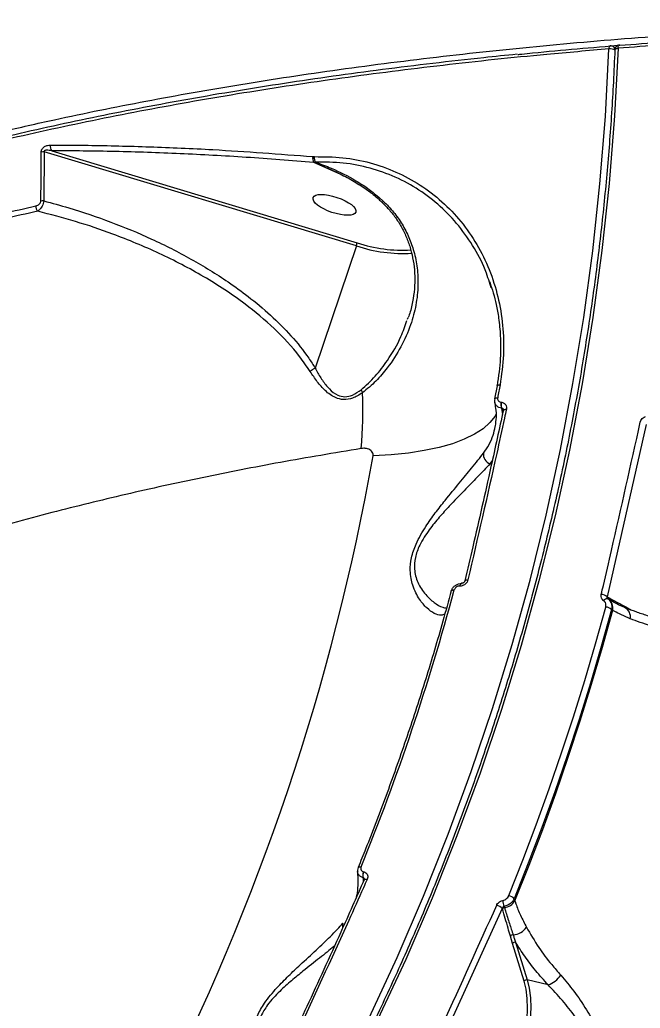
# Model space of a CAD drawing. Header units: millimetres. Extents: x -7151 to 6134, y -5040 to 5562.
# Drawn here: x -1676.3 to -1547.9, y -500.6 to -296.2 of the extents above; entities that cross this region are included whole.
import ezdxf

# ---------------------------------------------------------------- set-up
doc = ezdxf.new("R2010")
doc.units = ezdxf.units.MM
for name, color, linetype in [('DIKOM_ОБЪЕКТ', 7, 'Continuous'), ('DIKOM_РАЗМЕР_ЗОНА', 7, 'Continuous'), ('DIKOM_РАЗМЕР_ОБЪЕКТА', 7, 'Continuous')]:
    doc.layers.add(name, color=color, linetype=linetype)
doc.styles.add('style1', font='arial.ttf', dxfattribs={"width": 0.8})
doc.dimstyles.new('1-50', dxfattribs={"dimtxt": 300, "dimasz": 200, "dimexe": 100, "dimexo": 0, "dimgap": 100, "dimtad": 1, "dimtxsty": 'style1', "dimcen": 200, "dimclrd": 7, "dimclre": 7, "dimclrt": 7, "dimadec": 1, "dimazin": 2, "dimtfac": 1, "dimtmove": 0, "dimatfit": 2, "dimfxl": 0, "dimlwd": 25, "dimlwe": 18, "dimarcsym": 0})

# ---------------------------------------------------------------- blocks, each defined once
blk = doc.blocks.new('*D0')
at = {"layer": 'Defpoints', "color": 0, "transparency": 16777216}
for p in [(4133.55, 168.74), (-4567.47, -1241.13), (4133.55, -4153.12)]:
    blk.add_point(p, dxfattribs=at)
at = {"layer": 'DIKOM_РАЗМЕР_ОБЪЕКТА', "color": 7, "lineweight": 18, "transparency": 16777216}
for p, q in [((4133.55, 168.74), (4133.55, -4253.12)), ((-4567.47, -1241.13), (-4567.47, -4253.12))]:
    blk.add_line(p, q, dxfattribs=at)
at = {"layer": 'DIKOM_РАЗМЕР_ОБЪЕКТА', "color": 7, "lineweight": 25, "transparency": 16777216}
blk.add_line((-4367.47, -4153.12), (3933.55, -4153.12), dxfattribs=at)
at = {"layer": 'DIKOM_РАЗМЕР_ОБЪЕКТА', "color": 7, "transparency": 16777216}
for points in [[(-4367.47, -4119.79), (-4367.47, -4186.45), (-4567.47, -4153.12)], [(3933.55, -4119.79), (3933.55, -4186.45), (4133.55, -4153.12)]]:
    blk.add_solid(points, dxfattribs=at)
at = {"layer": 'DIKOM_РАЗМЕР_ОБЪЕКТА', "color": 7, "transparency": 16777216, "insert": (150.61, -3899.95), "char_height": 300, "attachment_point": 5, "style": 'style1'}
blk.add_mtext('8700', dxfattribs=at)
blk = doc.blocks.new('*D3')
at = {"layer": 'Defpoints', "color": 0, "transparency": 16777216}
for p in [(6133.55, 253.24), (-5802.46, -2467.19), (6133.55, -4939.78)]:
    blk.add_point(p, dxfattribs=at)
at = {"layer": 'DIKOM_РАЗМЕР_ЗОНА', "color": 7, "lineweight": 18, "transparency": 16777216}
for p, q in [((6133.55, 253.24), (6133.55, -5039.78)), ((-5802.46, -2467.19), (-5802.46, -5039.78))]:
    blk.add_line(p, q, dxfattribs=at)
at = {"layer": 'DIKOM_РАЗМЕР_ЗОНА', "color": 7, "lineweight": 25, "transparency": 16777216}
blk.add_line((-5602.46, -4939.78), (5933.55, -4939.78), dxfattribs=at)
at = {"layer": 'DIKOM_РАЗМЕР_ЗОНА', "color": 7, "transparency": 16777216}
for points in [[(-5602.46, -4906.44), (-5602.46, -4973.11), (-5802.46, -4939.78)], [(5933.55, -4906.44), (5933.55, -4973.11), (6133.55, -4939.78)]]:
    blk.add_solid(points, dxfattribs=at)
at = {"layer": 'DIKOM_РАЗМЕР_ЗОНА', "color": 7, "transparency": 16777216, "insert": (186.61, -4686.61), "char_height": 300, "attachment_point": 5, "style": 'style1'}
blk.add_mtext('11950', dxfattribs=at)

msp = doc.modelspace()

# ---------------------------------------------------------------- linework, layer by layer
at = {"layer": 'DIKOM_ОБЪЕКТ', "color": 7, "linetype": 'Continuous', "lineweight": 15}
for p, q in [((-1552.669, -301.505), (-1553.926, -301.607)), ((-1553.13, -302.047), (-1553.369, -301.81)), ((-1671.248, -323.455), (-1671.342, -333.605)), ((-1606.676, -342.918), (-1671.248, -323.455)), ((-1669.698, -323.245), (-1606.514, -342.29)), ((-1615.661, -324.45), (-1615.62, -324.454)), ((-1615.62, -324.454), (-1615.311, -324.464)), ((-1615.453, -325.671), (-1615.486, -325.661)), ((-1610.015, -328.065), (-1615.486, -325.661)), ((-1615.111, -325.593), (-1615.453, -325.671)), ((-1614.495, -326.08), (-1615.453, -325.671)), ((-1602.059, -332.815), (-1601.067, -333.711)), ((-1606.676, -342.918), (-1615.188, -368.203)), ((-1578.784, -351.606), (-1579.151, -350.453)), ((-1596.104, -358.05), (-1595.986, -357.731)), ((-1577.573, -371.866), (-1578.057, -374.546)), ((-1576.715, -375.253), (-1576.69, -375.254)), ((-1576.589, -376.477), (-1576.614, -376.476)), ((-1576.614, -376.476), (-1576.456, -377.801)), ((-1576.294, -377.059), (-1576.589, -376.477)), ((-1577.933, -380.305), (-1577.907, -380.198)), ((-1546.723, -379.864), (-1554.785, -415.474)), ((-1578.524, -387.228), (-1579.026, -387.998)), ((-1579.026, -387.998), (-1578.697, -388.021)), ((-1584.218, -412.18), (-1584.214, -412.165)), ((-1585.284, -413.277), (-1585.309, -413.275)), ((-1554.785, -415.474), (-1554.74, -415.5)), ((-1554.551, -415.95), (-1554.693, -415.867)), ((-1553.303, -416.663), (-1554.551, -415.95)), ((-1552.156, -417.267), (-1553.082, -416.78)), ((-1553.628, -418.276), (-1553.871, -418.133)), ((-1551.737, -417.131), (-1550.924, -417.564)), ((-1550.924, -417.564), (-1549.739, -418.263)), ((-1606.297, -471.479), (-1606.292, -471.464)), ((-1605.273, -473.598), (-1605.296, -473.592)), ((-1605.296, -473.592), (-1605.269, -474.498)), ((-1605.093, -474.104), (-1605.273, -473.598)), ((-1605.198, -472.357), (-1605.175, -472.362)), ((-1605.038, -474.025), (-1605.031, -474.012)), ((-1574.004, -477.939), (-1573.862, -478.382)), ((-1576.493, -479.959), (-1591.547, -513.017)), ((-1576.467, -480.043), (-1576.493, -479.959)), ((-1574.371, -487.213), (-1574.814, -485.684)), ((-1571.971, -494.987), (-1574.371, -487.213)), ((-1573.714, -486.956), (-1571.314, -494.73)), ((-1566.987, -495.77), (-1571.314, -494.73))]:
    msp.add_line(p, q, dxfattribs=at)
at = {"layer": 'DIKOM_ОБЪЕКТ', "color": 7, "linetype": 'Continuous', "lineweight": 15, "flags": 128}
for points in [[(-1645.812, -573.731), (-1638.035, -562.364), (-1630.577, -550.79), (-1623.441, -539.015), (-1616.633, -527.048), (-1610.156, -514.897), (-1604.015, -502.569), (-1598.214, -490.073), (-1592.757, -477.417), (-1587.647, -464.608), (-1582.888, -451.656), (-1578.482, -438.569), (-1574.433, -425.356), (-1570.744, -412.025), (-1567.416, -398.584), (-1564.452, -385.044), (-1561.854, -371.412), (-1559.623, -357.697), (-1557.762, -343.909), (-1556.271, -330.057), (-1555.151, -316.149), (-1554.402, -302.195)], [(-1552.51, -302.042), (-1553.26, -316.038), (-1554.383, -329.988), (-1555.879, -343.882), (-1557.746, -357.711), (-1559.983, -371.467), (-1562.589, -385.14), (-1565.562, -398.722), (-1568.9, -412.203), (-1572.6, -425.574), (-1576.662, -438.828), (-1581.08, -451.954), (-1585.854, -464.945), (-1590.98, -477.792), (-1596.453, -490.487), (-1602.272, -503.021), (-1608.431, -515.386), (-1614.928, -527.574), (-1621.757, -539.577), (-1628.914, -551.387), (-1636.395, -562.996), (-1644.194, -574.397)], [(-1554.402, -302.195), (-1554.389, -302.018), (-1554.363, -301.859), (-1554.327, -301.726), (-1554.28, -301.624), (-1554.226, -301.556), (-1554.165, -301.525), (-1554.154, -301.524)], [(-1553.184, -302.327), (-1553.182, -302.312), (-1553.151, -302.249), (-1553.083, -302.19), (-1552.98, -302.138), (-1552.847, -302.095), (-1552.688, -302.063), (-1552.51, -302.042)], [(-1552.51, -302.042), (-1552.496, -301.864), (-1552.471, -301.706), (-1552.435, -301.573), (-1552.389, -301.471), (-1552.335, -301.403), (-1552.275, -301.372), (-1552.264, -301.371)], [(-1552.264, -301.371), (-1552.212, -301.379), (-1552.148, -301.425)], [(-1576.947, -371.654), (-1577.007, -371.99), (-1577.067, -372.325), (-1577.127, -372.661), (-1577.188, -372.996), (-1577.248, -373.332), (-1577.309, -373.667), (-1577.37, -374.002), (-1577.432, -374.338)], [(-1578.057, -374.546), (-1578.042, -374.506), (-1577.998, -374.455), (-1577.927, -374.412), (-1577.832, -374.378), (-1577.716, -374.354), (-1577.581, -374.34), (-1577.432, -374.338)], [(-1577.806, -377.812), (-1577.983, -378.115), (-1579.038, -379.471), (-1580.462, -380.731), (-1582.242, -381.885), (-1584.365, -382.923), (-1586.814, -383.838), (-1589.571, -384.622), (-1592.615, -385.27), (-1595.92, -385.776), (-1599.462, -386.136), (-1603.213, -386.348)], [(-1576.24, -376.888), (-1576.217, -376.846), (-1576.154, -376.795), (-1576.059, -376.756), (-1575.935, -376.73), (-1575.786, -376.718), (-1575.619, -376.721)], [(-1584.902, -412.703), (-1584.948, -412.707), (-1585.02, -412.737), (-1585.089, -412.796), (-1585.154, -412.883), (-1585.214, -412.994), (-1585.266, -413.126), (-1585.309, -413.275)], [(-1584.877, -412.704), (-1584.924, -412.708), (-1584.995, -412.738), (-1585.064, -412.798), (-1585.13, -412.884), (-1585.189, -412.995), (-1585.241, -413.127), (-1585.284, -413.277)], [(-1584.214, -412.165), (-1584.19, -412.122), (-1584.127, -412.066), (-1584.031, -412.023), (-1583.906, -411.994), (-1583.757, -411.98), (-1583.589, -411.981)], [(-1587.031, -414.246), (-1587.018, -414.216), (-1586.974, -414.166), (-1586.904, -414.126), (-1586.81, -414.096), (-1586.695, -414.079), (-1586.562, -414.073), (-1586.415, -414.08)], [(-1555.52, -416.283), (-1555.411, -416.161), (-1555.298, -416.054), (-1555.182, -415.966), (-1555.068, -415.898), (-1554.96, -415.854), (-1554.859, -415.833), (-1554.77, -415.838), (-1554.693, -415.867)], [(-1575.152, -477.291), (-1572.249, -469.982), (-1569.458, -462.627), (-1566.777, -455.228), (-1564.209, -447.786), (-1561.753, -440.303), (-1559.41, -432.779), (-1557.18, -425.218), (-1555.064, -417.619)], [(-1553.871, -418.133), (-1555.992, -425.749), (-1558.226, -433.327), (-1560.575, -440.868), (-1563.036, -448.368), (-1565.61, -455.827), (-1568.297, -463.242), (-1571.095, -470.614), (-1574.004, -477.939)], [(-1573.862, -478.382), (-1570.936, -471.021), (-1568.123, -463.613), (-1565.423, -456.16), (-1562.835, -448.664), (-1560.361, -441.126), (-1558.002, -433.547), (-1555.757, -425.93), (-1553.628, -418.276)], [(-1606.292, -471.464), (-1606.285, -471.449), (-1606.241, -471.4), (-1606.173, -471.364), (-1606.081, -471.342), (-1605.969, -471.334), (-1605.84, -471.34), (-1605.698, -471.36)], [(-1605.031, -474.012), (-1605.019, -473.993), (-1604.958, -473.947), (-1604.867, -473.919), (-1604.749, -473.909), (-1604.608, -473.918), (-1604.448, -473.947)], [(-1571.314, -494.73), (-1570.901, -496.456), (-1570.654, -498.406), (-1570.58, -500.539), (-1570.68, -502.806), (-1570.951, -505.158), (-1571.388, -507.545), (-1571.982, -509.913), (-1572.719, -512.21), (-1573.582, -514.387), (-1574.554, -516.396), (-1575.614, -518.192), (-1576.736, -519.737), (-1577.898, -520.997), (-1579.073, -521.943), (-1580.237, -522.556), (-1580.321, -522.587)], [(-1579.971, -521.666), (-1579.495, -521.376), (-1578.355, -520.458), (-1577.229, -519.237), (-1576.14, -517.739), (-1575.113, -515.997), (-1574.17, -514.049), (-1573.333, -511.938), (-1572.618, -509.71), (-1572.043, -507.414), (-1571.619, -505.1), (-1571.356, -502.819), (-1571.259, -500.62), (-1571.331, -498.553), (-1571.57, -496.661), (-1571.971, -494.987)]]:
    msp.add_lwpolyline(points, dxfattribs=at)
at = {"layer": 'DIKOM_ОБЪЕКТ', "color": 7, "linetype": 'Continuous', "lineweight": 15}
for centre, radius, start, end in [((-1554.119, -304.117), 1.942, 59.3629, 98.39958), ((-1554.073, -302.52), 1, 69.79042, 94.68048), ((-1554.073, -302.52), 1, 45.24089, 69.79042), ((-1553.942, -302.384), 0.811, 16.02729, 45.00795), ((-1552.184, -302.367), 1, 94.57941, 177.69754), ((-1668.763, -322.373), 1.278, 166.31426, 222.9997), ((-1671.289, -325.758), 2.303, 88.9929, 105.1208), ((-1614.298, -324.871), 1.427, 162.84821, 213.62041), ((-1614.3, -324.892), 1.391, 161.62515, 214.01537), ((-1602.424, -332.554), 0.449, 278.63809, 324.49504), ((-1671.447, -334.742), 1.537, 176.32719, 220.73054), ((-1671.44, -335.883), 2.28, 87.53793, 103.72978), ((-1610.045, -341.713), 3.577, 340.32337, 350.72552), ((-1597.032, -313.924), 30.556, 251.6024, 273.40425), ((-1597.228, -314.632), 29.175, 251.44134, 273.6882), ((-1602.29, -371.606), 3.551, 197.42265, 208.51118), ((-1699.773, -377.081), 94.438, 355.29394, 2.29377), ((-1574.829, -375.713), 1.941, 166.2873, 203.14084), ((-1574.804, -375.714), 1.941, 166.28624, 203.14213), ((-2074.375, -302.907), 478.493, 332.83254, 349.95724), ((-1578.278, -386.008), 2.126, 174.51485, 249.38022), ((-2061.352, -286.085), 491.882, 337.87263, 344.91713), ((-1556.046, -416.88), 1.889, 48.10633, 88.29281), ((-1554.287, -415.575), 0.459, 170.61639, 234.82535), ((-1555.88, -417.824), 2.297, 348.65707, 54.65832), ((-1555.199, -419.572), 1.958, 47.30736, 86.06488), ((-1551.258, -417.198), 0.483, 172.06336, 218.99579), ((-1552.078, -419.629), 2.116, 348.37712, 64.30545), ((-1550.439, -417.634), 0.49, 171.7264, 204.31264), ((-1603.6, -473.106), 1.765, 154.90066, 196.00731), ((-1603.579, -473.111), 1.762, 154.86769, 196.04029), ((-1571.906, -477.901), 4.512, 185.17079, 200.95807), ((-1575.508, -479.264), 2.004, 41.37786, 79.77567), ((-1578.077, -481.322), 2.09, 40.69564, 77.67458), ((-1575.961, -480.384), 0.61, 97.27551, 146.05752), ((-1576.435, -476.765), 3.039, 277.5043, 327.85089), ((-1607.829, -483.59), 1.722, 159.43005, 191.59682), ((-1574.503, -481.78), 3.656, 274.28569, 326.03243), ((-1574.298, -486.059), 0.637, 83.83803, 143.96207), ((-1573.852, -487.569), 0.629, 77.29181, 145.529), ((-1571.453, -495.343), 0.629, 77.28843, 145.54653), ((-1568.663, -490.937), 5.115, 289.13524, 326.80824)]:
    msp.add_arc(centre, radius, start, end, dxfattribs=at)
msp.add_ellipse((-1611.21, -334.43), major_axis=(-4.421, 1.5), ratio=0.3508698, dxfattribs=at)
for points, knots in [([(-1607.11, -265.383), (-1601.627, -264.622), (-1590.656, -263.099), (-1573.653, -261.167), (-1556.307, -259.496), (-1538.38, -258.1), (-1519.9, -256.993), (-1500.894, -256.191), (-1481.668, -255.711), (-1461.628, -255.549), (-1440.784, -255.755), (-1419.174, -256.368), (-1397.518, -257.375), (-1375.919, -258.773), (-1354.478, -260.555), (-1333.287, -262.719), (-1312.386, -265.269), (-1291.805, -268.191), (-1271.581, -271.477), (-1251.809, -275.11), (-1232.581, -279.077), (-1213.979, -283.363), (-1196.045, -287.969), (-1178.794, -292.88), (-1162.261, -298.081), (-1146.519, -303.549), (-1131.646, -309.258), (-1117.437, -315.305), (-1103.996, -321.692), (-1091.403, -328.409), (-1079.929, -335.327), (-1069.66, -342.426), (-1060.508, -349.671), (-1055.473, -354.598), (-1052.956, -357.061)], [0, 0, 0, 0, 0.0277665, 0.0555662, 0.0833658, 0.1111324, 0.1400375, 0.16898, 0.1979229, 0.2268276, 0.2586374, 0.2905482, 0.3225099, 0.354472, 0.3863821, 0.4181914, 0.4498955, 0.4817002, 0.5135556, 0.5454111, 0.5772151, 0.6089191, 0.6405474, 0.672276, 0.7040554, 0.7358344, 0.7675626, 0.7991909, 0.832594, 0.8660266, 0.8994295, 0.9329433, 0.9664866, 1, 1, 1, 1]), ([(-1679.941, -319.26), (-1676.357, -318.438), (-1666.7, -316.223), (-1650.315, -312.919), (-1630.666, -309.451), (-1610.15, -306.349), (-1588.819, -303.631), (-1566.724, -301.319), (-1544.352, -299.463), (-1521.788, -298.058), (-1499.115, -297.092), (-1475.966, -296.547), (-1452.401, -296.445), (-1428.494, -296.796), (-1404.771, -297.593), (-1381.31, -298.822), (-1358.18, -300.462), (-1335.004, -302.538), (-1311.862, -305.062), (-1288.839, -308.037), (-1266.439, -311.397), (-1244.727, -315.121), (-1223.746, -319.181), (-1203.157, -323.644), (-1183.048, -328.511), (-1163.503, -333.774), (-1144.952, -339.318), (-1127.437, -345.117), (-1110.972, -351.141), (-1095.29, -357.487), (-1080.481, -364.147), (-1066.618, -371.105), (-1054.543, -377.908), (-1044.099, -384.499), (-1035.116, -390.837), (-1026.988, -397.304), (-1019.754, -403.885), (-1013.486, -410.507), (-1008.211, -417.138), (-1004.299, -423.068), (-1002.383, -426.81), (-1001.603, -428.334)], [0, 0, 0, 0, 0.015652, 0.0421681, 0.0687044, 0.0952203, 0.1225065, 0.1498146, 0.1771007, 0.2036166, 0.230153, 0.2566687, 0.2839549, 0.3112631, 0.3385492, 0.365065, 0.3916014, 0.4181173, 0.4454032, 0.4727115, 0.4999976, 0.5265135, 0.5530498, 0.5795658, 0.6068517, 0.6341601, 0.661446, 0.6879619, 0.7144981, 0.741014, 0.7683, 0.7956082, 0.8228944, 0.8459723, 0.8690775, 0.8921827, 0.9155066, 0.9388306, 0.961564, 0.9843487, 1, 1, 1, 1]), ([(-999.194, -436.361), (-999.297, -435.995), (-1000.15, -432.966), (-1003.006, -427.354), (-1007.816, -419.556), (-1013.957, -411.891), (-1021.365, -404.235), (-1030.114, -396.613), (-1040.195, -389.056), (-1051.389, -381.727), (-1063.629, -374.649), (-1076.83, -367.834), (-1091.207, -361.172), (-1106.761, -354.692), (-1123.464, -348.423), (-1140.744, -342.571), (-1158.485, -337.137), (-1176.568, -332.111), (-1195.5, -327.346), (-1215.254, -322.867), (-1235.784, -318.695), (-1256.926, -314.87), (-1278.627, -311.411), (-1300.822, -308.329), (-1323.587, -305.62), (-1346.867, -303.309), (-1370.592, -301.415), (-1394.24, -299.978), (-1417.73, -298.994), (-1440.989, -298.446), (-1464.396, -298.326), (-1487.875, -298.651), (-1511.336, -299.44), (-1532.917, -300.568), (-1546.502, -301.59), (-1552.51, -302.042)], [0, 0, 0, 0, 0.0043966, 0.0363498, 0.0674012, 0.0984764, 0.1295277, 0.1614809, 0.1934603, 0.2254133, 0.2564648, 0.2875402, 0.3185916, 0.3505446, 0.3825241, 0.4144772, 0.4444107, 0.4743653, 0.5042988, 0.5350371, 0.5657984, 0.5965367, 0.627588, 0.6586634, 0.6897149, 0.7216683, 0.7536476, 0.7856008, 0.8166523, 0.8477278, 0.8787791, 0.9107324, 0.9427118, 0.9746653, 1, 1, 1, 1]), ([(-1552.148, -301.425), (-1546.158, -300.97), (-1532.737, -299.95), (-1519.012, -299.287), (-1511.414, -298.92)], [0, 0, 0, 0, 0.4463412, 1, 1, 1, 1]), ([(-1554.402, -302.195), (-1558.707, -302.563), (-1570.304, -303.555), (-1588.822, -305.516), (-1609.76, -308.171), (-1630.296, -311.26), (-1650.347, -314.785), (-1669.827, -318.744), (-1688.309, -323.051), (-1705.753, -327.682), (-1722.141, -332.608), (-1737.742, -337.909), (-1752.465, -343.582), (-1766.237, -349.617), (-1778.754, -355.881), (-1790.003, -362.346), (-1800, -368.982), (-1808.903, -375.898), (-1816.647, -383.08), (-1823.126, -390.512), (-1828.055, -397.55), (-1830.206, -402.157), (-1831.153, -404.185)], [0, 0, 0, 0, 0.0300173, 0.0808654, 0.1317531, 0.1826011, 0.2349266, 0.2872949, 0.3396196, 0.3904682, 0.441356, 0.4922041, 0.5445296, 0.596897, 0.6492231, 0.7000706, 0.7509575, 0.801805, 0.8541294, 0.9064968, 0.9588216, 1, 1, 1, 1]), ([(-1553.184, -302.327), (-1553.282, -304.563), (-1553.568, -311.05), (-1554.278, -321.763), (-1555.415, -334.448), (-1556.865, -347.084), (-1558.622, -359.665), (-1560.686, -372.184), (-1563.056, -384.634), (-1565.73, -397.008), (-1568.708, -409.299), (-1571.987, -421.502), (-1575.565, -433.609), (-1579.442, -445.613), (-1583.614, -457.509), (-1588.08, -469.289), (-1592.837, -480.948), (-1597.882, -492.478), (-1603.213, -503.874), (-1608.826, -515.13), (-1614.719, -526.238), (-1620.889, -537.194), (-1627.331, -547.992), (-1634.046, -558.622), (-1639.889, -567.401), (-1643.528, -572.609), (-1644.765, -574.381)], [0, 0, 0, 0, 0.0228186, 0.0662168, 0.1096159, 0.1530151, 0.1964145, 0.2398141, 0.283214, 0.3266138, 0.3700141, 0.4134145, 0.4568147, 0.5002156, 0.5436162, 0.5870172, 0.6304181, 0.673819, 0.7172201, 0.7606214, 0.8040226, 0.8474241, 0.8908254, 0.9342266, 0.9776284, 1, 1, 1, 1]), ([(-1573.283, -303.339), (-1573.011, -303.309), (-1566.713, -302.621), (-1560.235, -302.088), (-1554.037, -301.578)], [0, 0, 0, 0, 0.0431674, 1, 1, 1, 1]), ([(-1573.421, -303.292), (-1575.72, -303.522), (-1581.593, -304.109), (-1590.886, -305.167), (-1601.293, -306.45), (-1611.521, -307.831), (-1621.579, -309.306), (-1631.469, -310.876), (-1641.196, -312.542), (-1650.762, -314.303), (-1660.169, -316.161), (-1669.419, -318.116), (-1678.517, -320.17), (-1687.453, -322.32), (-1696.198, -324.558), (-1704.717, -326.878), (-1712.984, -329.273), (-1720.998, -331.741), (-1728.76, -334.283), (-1736.275, -336.9), (-1743.546, -339.592), (-1750.575, -342.361), (-1757.363, -345.206), (-1763.913, -348.13), (-1770.226, -351.134), (-1776.3, -354.216), (-1782.12, -357.37), (-1787.662, -360.583), (-1792.905, -363.845), (-1797.842, -367.152), (-1802.478, -370.504), (-1806.813, -373.903), (-1810.851, -377.351), (-1814.591, -380.848), (-1818.036, -384.395), (-1821.185, -387.994), (-1824.036, -391.644), (-1826.596, -395.346), (-1828.83, -399.095), (-1830.349, -401.935), (-1831.02, -403.531), (-1831.155, -403.854)], [0, 0, 0, 0, 0.0170468, 0.0435529, 0.0699367, 0.0962288, 0.1224594, 0.1486574, 0.1748545, 0.2010739, 0.2273415, 0.2536864, 0.2801403, 0.3067317, 0.3333826, 0.3599474, 0.3863809, 0.4127154, 0.43898, 0.465205, 0.491421, 0.5176542, 0.5439273, 0.5702716, 0.5967157, 0.6232902, 0.6499715, 0.676622, 0.7031281, 0.7295246, 0.755842, 0.7821076, 0.8083509, 0.8345981, 0.8608706, 0.8871909, 0.9135861, 0.9400798, 0.9666808, 0.9932509, 1, 1, 1, 1]), ([(-1671.89, -323.534), (-1671.882, -323.431), (-1671.867, -323.225), (-1671.735, -322.923), (-1671.51, -322.625), (-1671.121, -322.319), (-1670.587, -322.109), (-1670.195, -322.083), (-1670.005, -322.071)], [0, 0, 0, 0, 0.10987998, 0.22002498, 0.32577843, 0.49250211, 0.75376653, 1, 1, 1, 1]), ([(-1670.005, -322.071), (-1669.488, -322.071), (-1666.901, -322.073), (-1660.111, -322.128), (-1649.462, -322.388), (-1634.052, -323.056), (-1622.603, -323.924), (-1615.661, -324.45)], [0, 0, 0, 0, 0.0299907, 0.1499544, 0.390073, 0.6301943, 1, 1, 1, 1]), ([(-1671.981, -333.668), (-1671.968, -333.05), (-1671.901, -329.957), (-1671.875, -326.578), (-1671.888, -323.818), (-1671.89, -323.534)], [0, 0, 0, 0, 0.1831709, 0.9158803, 1, 1, 1, 1]), ([(-1669.698, -323.245), (-1669.88, -323.213), (-1670.239, -323.149), (-1670.704, -323.125), (-1671.031, -323.162), (-1671.186, -323.224), (-1671.247, -323.281), (-1671.264, -323.316), (-1671.275, -323.352), (-1671.273, -323.398), (-1671.258, -323.433), (-1671.248, -323.455)], [0, 0, 0, 0, 0.31682436, 0.62704374, 0.79147425, 0.87054589, 0.89786205, 0.92542445, 0.9332553, 0.96036057, 1, 1, 1, 1]), ([(-1615.486, -325.661), (-1620.165, -325.291), (-1629.524, -324.551), (-1643.216, -323.817), (-1656.663, -323.338), (-1665.353, -323.276), (-1669.698, -323.245)], [0, 0, 0, 0, 0.2492699, 0.4985389, 0.7492675, 1, 1, 1, 1]), ([(-1615.111, -325.593), (-1615.15, -325.524), (-1615.231, -325.383), (-1615.307, -325.09), (-1615.34, -324.769), (-1615.321, -324.564), (-1615.311, -324.464)], [0, 0, 0, 0, 0.2436212, 0.4999506, 0.7563209, 1, 1, 1, 1]), ([(-1615.311, -324.464), (-1613.358, -324.475), (-1609.454, -324.496), (-1603.793, -325.616), (-1598.409, -327.511), (-1593.407, -330.221), (-1588.887, -333.674), (-1584.941, -337.805), (-1581.645, -342.529), (-1579.068, -347.764), (-1577.265, -353.398), (-1576.288, -359.326), (-1576.085, -365.448), (-1576.66, -369.584), (-1576.947, -371.654)], [0, 0, 0, 0, 0.0836175, 0.1671659, 0.2504149, 0.3338515, 0.4173022, 0.5004872, 0.5837382, 0.6671375, 0.7504579, 0.8333963, 0.9166286, 1, 1, 1, 1]), ([(-1615.111, -325.593), (-1614.026, -326.003), (-1611.165, -327.084), (-1607.558, -328.908), (-1604.306, -330.965), (-1602.807, -332.198), (-1602.059, -332.815)], [0, 0, 0, 0, 0.2319352, 0.6115132, 0.8058777, 1, 1, 1, 1]), ([(-1579.151, -350.453), (-1579.343, -349.812), (-1580.089, -347.327), (-1582.178, -343.367), (-1585.357, -338.709), (-1589.229, -334.657), (-1593.65, -331.262), (-1598.543, -328.598), (-1603.819, -326.731), (-1609.364, -325.627), (-1613.194, -325.604), (-1615.111, -325.593)], [0, 0, 0, 0, 0.0414451, 0.1606823, 0.2807958, 0.4004428, 0.5198868, 0.640212, 0.7595795, 0.8796368, 1, 1, 1, 1]), ([(-1609.933, -328.109), (-1610.983, -327.624), (-1612.495, -326.926), (-1614.027, -326.278), (-1614.495, -326.08)], [0, 0, 0, 0, 0.6945017, 1, 1, 1, 1]), ([(-1611.715, -327.31), (-1611.159, -327.548), (-1609.578, -328.228), (-1607.2, -329.514), (-1604.76, -331.088), (-1603.18, -332.24), (-1602.483, -332.903), (-1602.37, -333.01)], [0, 0, 0, 0, 0.16477729, 0.46942217, 0.73541563, 0.95731103, 1, 1, 1, 1]), ([(-1602.362, -333.006), (-1602.139, -333.195), (-1601.799, -333.483), (-1601.483, -333.798), (-1601.375, -333.906)], [0, 0, 0, 0, 0.657048, 1, 1, 1, 1]), ([(-1724.878, -348.609), (-1720.857, -347.338), (-1712.814, -344.797), (-1700.054, -341.219), (-1686.836, -337.803), (-1677.599, -335.697), (-1672.981, -334.644)], [0, 0, 0, 0, 0.2491204, 0.4982411, 0.7491236, 1, 1, 1, 1]), ([(-1672.981, -334.644), (-1672.843, -334.604), (-1672.601, -334.532), (-1672.299, -334.321), (-1672.111, -334.098), (-1672.004, -333.879), (-1671.989, -333.738), (-1671.981, -333.668)], [0, 0, 0, 0, 0.3195563, 0.5618185, 0.7278859, 0.8640237, 1, 1, 1, 1]), ([(-1671.342, -333.605), (-1671.38, -333.786), (-1671.455, -334.149), (-1671.693, -334.692), (-1671.999, -335.179), (-1672.318, -335.535), (-1672.527, -335.684), (-1672.612, -335.745)], [0, 0, 0, 0, 0.2022248, 0.4043435, 0.6106159, 0.8410285, 1, 1, 1, 1]), ([(-1671.342, -333.605), (-1669.619, -334.076), (-1664.943, -335.352), (-1657.453, -337.898), (-1648.985, -341.4), (-1640.841, -345.521), (-1634.231, -349.587), (-1628.781, -353.529), (-1624.379, -357.195), (-1620.132, -361.445), (-1617.112, -365.178), (-1615.623, -367.52), (-1615.188, -368.203)], [0, 0, 0, 0, 0.07833303, 0.21259371, 0.3472642, 0.48179117, 0.6158481, 0.6916674, 0.78207235, 0.87261959, 0.96281308, 1, 1, 1, 1]), ([(-1601.067, -333.711), (-1600.349, -334.436), (-1598.893, -335.906), (-1597.142, -338.443), (-1595.728, -341.176), (-1594.659, -344.215), (-1594.005, -347.528), (-1593.837, -351.251), (-1594.268, -355.196), (-1595.426, -359.487), (-1597.368, -363.878), (-1599.875, -367.751), (-1602.564, -370.975), (-1604.456, -372.522), (-1605.41, -373.301)], [0, 0, 0, 0, 0.0637954, 0.1293405, 0.1956947, 0.263426, 0.3422592, 0.4227075, 0.5170767, 0.6134021, 0.7254019, 0.8399971, 0.9193189, 1, 1, 1, 1]), ([(-1601.383, -333.91), (-1600.854, -334.428), (-1599.778, -335.482), (-1598.405, -337.259), (-1597.204, -339.203), (-1596.202, -341.313), (-1595.411, -343.596), (-1594.861, -346.02), (-1594.576, -348.557), (-1594.578, -351.173), (-1594.893, -353.858), (-1595.342, -356.071), (-1595.791, -357.363), (-1595.929, -357.76)], [0, 0, 0, 0, 0.0798715, 0.1624814, 0.245729, 0.3346001, 0.4274829, 0.524902, 0.6263152, 0.7306483, 0.8378544, 0.9501369, 1, 1, 1, 1]), ([(-1601.349, -333.876), (-1601.341, -333.886), (-1601.322, -333.91), (-1601.188, -333.811), (-1601.084, -333.725), (-1601.067, -333.711)], [0, 0, 0, 0, 0.37492064, 0.8994513, 1, 1, 1, 1]), ([(-1672.612, -335.745), (-1677.192, -336.789), (-1686.352, -338.876), (-1699.526, -342.276), (-1712.305, -345.853), (-1720.394, -348.408), (-1724.439, -349.685)], [0, 0, 0, 0, 0.2491199, 0.4982393, 0.7491207, 1, 1, 1, 1]), ([(-1616.234, -368.892), (-1616.947, -367.841), (-1619.103, -364.664), (-1623.569, -359.914), (-1630.215, -354.374), (-1638.179, -349.137), (-1647.385, -344.351), (-1656.31, -340.668), (-1664.733, -337.797), (-1669.986, -336.429), (-1672.612, -335.745)], [0, 0, 0, 0, 0.0588105, 0.1777202, 0.2968176, 0.4509497, 0.6056226, 0.7600455, 0.8800192, 1, 1, 1, 1]), ([(-1579.073, -350.383), (-1578.824, -351.128), (-1578.322, -352.627), (-1577.684, -355.128), (-1577.165, -358.11), (-1576.813, -361.809), (-1576.784, -366.475), (-1577.272, -369.92), (-1577.538, -371.797)], [0, 0, 0, 0, 0.1172327, 0.2359483, 0.3670254, 0.5368764, 0.7477308, 1, 1, 1, 1]), ([(-1605.678, -372.67), (-1604.677, -371.766), (-1602.65, -369.937), (-1599.887, -366.193), (-1597.571, -362.36), (-1596.599, -359.483), (-1596.226, -358.378)], [0, 0, 0, 0, 0.2304529, 0.4664521, 0.7949896, 1, 1, 1, 1]), ([(-1615.193, -368.21), (-1615.377, -368.313), (-1615.715, -368.502), (-1616.055, -368.748), (-1616.208, -368.871), (-1616.234, -368.892)], [0, 0, 0, 0, 0.4995361, 0.9156335, 1, 1, 1, 1]), ([(-1605.41, -373.301), (-1606.084, -373.72), (-1607.31, -374.481), (-1609.297, -374.827), (-1611.299, -374.34), (-1613.122, -372.96), (-1614.795, -371.039), (-1615.751, -369.613), (-1616.234, -368.892)], [0, 0, 0, 0, 0.16726075, 0.30432409, 0.44167248, 0.6370382, 0.81672064, 1, 1, 1, 1]), ([(-1615.188, -368.203), (-1615.189, -368.204), (-1615.189, -368.206), (-1615.191, -368.209), (-1615.193, -368.209), (-1615.193, -368.21)], [0, 0, 0, 0, 0.4415063, 0.810392, 1, 1, 1, 1]), ([(-1615.193, -368.21), (-1615.192, -368.211), (-1615.098, -368.368), (-1614.649, -369.243), (-1613.724, -370.75), (-1612.331, -372.56), (-1610.773, -373.832), (-1609.047, -374.234), (-1607.308, -373.824), (-1606.26, -373.081), (-1605.678, -372.67)], [0, 0, 0, 0, 0.0002778, 0.041452, 0.2242963, 0.406579, 0.5849839, 0.7124848, 0.8404533, 1, 1, 1, 1]), ([(-1577.56, -371.868), (-1577.563, -371.853), (-1577.569, -371.827), (-1577.541, -371.809), (-1577.53, -371.802)], [0, 0, 0, 0, 0.5966103, 1, 1, 1, 1]), ([(-1577.53, -371.802), (-1577.505, -371.776), (-1577.449, -371.718), (-1577.244, -371.663), (-1577.046, -371.657), (-1576.947, -371.654)], [0, 0, 0, 0, 0.2737635, 0.6368572, 1, 1, 1, 1]), ([(-1578.045, -374.549), (-1578.083, -374.754), (-1578.129, -375.007), (-1578.043, -375.238), (-1578.027, -375.28)], [0, 0, 0, 0, 0.8139531, 1, 1, 1, 1]), ([(-1578.115, -375.259), (-1578.025, -375.681), (-1577.794, -376.763), (-1577.727, -378.405), (-1577.883, -379.577), (-1577.96, -380.159)], [0, 0, 0, 0, 0.2435388, 0.6249189, 1, 1, 1, 1]), ([(-1576.614, -376.476), (-1576.803, -376.44), (-1577.202, -376.363), (-1577.616, -376.067), (-1577.924, -375.69), (-1578.003, -375.408), (-1578.05, -375.238)], [0, 0, 0, 0, 0.2665357, 0.5607342, 0.7346139, 1, 1, 1, 1]), ([(-1577.432, -374.338), (-1577.432, -374.34), (-1577.452, -374.441), (-1577.453, -374.646), (-1577.366, -374.881), (-1577.212, -375.074), (-1577.004, -375.213), (-1576.808, -375.24), (-1576.715, -375.253)], [0, 0, 0, 0, 0.0043746, 0.21983, 0.4355875, 0.5682445, 0.7938327, 1, 1, 1, 1]), ([(-1576.69, -375.254), (-1576.594, -375.265), (-1576.347, -375.293), (-1575.997, -375.473), (-1575.711, -375.806), (-1575.561, -376.242), (-1575.599, -376.561), (-1575.619, -376.721)], [0, 0, 0, 0, 0.1342301, 0.3469086, 0.5632156, 0.7816902, 1, 1, 1, 1]), ([(-1576.255, -376.884), (-1577.105, -380.78), (-1579.174, -390.263), (-1581.838, -402.017), (-1583.681, -409.833), (-1584.23, -412.16)], [0, 0, 0, 0, 0.3287756, 0.8001524, 1, 1, 1, 1]), ([(-1575.619, -376.721), (-1575.752, -377.333), (-1576.421, -380.395), (-1579.025, -392.217), (-1581.586, -403.309), (-1583.589, -411.981)], [0, 0, 0, 0, 0.0517087, 0.2585532, 1, 1, 1, 1]), ([(-1576.249, -376.722), (-1576.252, -376.71), (-1576.273, -376.645), (-1576.358, -376.556), (-1576.476, -376.486), (-1576.558, -376.48), (-1576.589, -376.477)], [0, 0, 0, 0, 0.0751626, 0.4375046, 0.7830962, 1, 1, 1, 1]), ([(-1576.252, -376.723), (-1576.247, -376.729), (-1576.235, -376.741), (-1576.225, -376.845), (-1576.256, -376.942), (-1576.269, -376.984)], [0, 0, 0, 0, 0.3164602, 0.7070586, 1, 1, 1, 1]), ([(-1555.99, -414.992), (-1555.849, -414.389), (-1555.146, -411.371), (-1552.415, -399.57), (-1549.903, -388.27), (-1547.934, -379.41)], [0, 0, 0, 0, 0.05122536, 0.25612786, 1, 1, 1, 1]), ([(-1547.934, -379.41), (-1547.922, -379.361), (-1547.87, -379.158), (-1547.689, -378.817), (-1547.334, -378.446), (-1547.029, -378.306), (-1546.876, -378.235)], [0, 0, 0, 0, 0.0964285, 0.39856939, 0.69905906, 1, 1, 1, 1]), ([(-1580.394, -385.805), (-1579.98, -385.21), (-1579.151, -384.019), (-1578.334, -382.175), (-1578.06, -380.897), (-1577.933, -380.305)], [0, 0, 0, 0, 0.3493543, 0.6986969, 1, 1, 1, 1]), ([(-1605.653, -384.829), (-1611.255, -385.765), (-1622.458, -387.637), (-1638.707, -390.825), (-1654.505, -394.289), (-1670.304, -398.179), (-1685.945, -402.504), (-1701.29, -407.282), (-1715.921, -412.404), (-1729.75, -417.865), (-1742.703, -423.651), (-1754.365, -429.567), (-1764.757, -435.576), (-1773.926, -441.643), (-1782.133, -447.93), (-1789.305, -454.422), (-1795.377, -461.099), (-1800.364, -467.959), (-1804.019, -474.984), (-1806.066, -480.02), (-1806.483, -482.685), (-1806.525, -482.951)], [0, 0, 0, 0, 0.0504133, 0.1008257, 0.1517411, 0.2026553, 0.258941, 0.3152696, 0.3715542, 0.4294982, 0.48749, 0.5454325, 0.5999467, 0.6545028, 0.7090167, 0.7651037, 0.8212359, 0.8773228, 0.9354387, 0.9935542, 1, 1, 1, 1]), ([(-1603.213, -386.348), (-1603.205, -386.254), (-1603.187, -386.058), (-1603.282, -385.707), (-1603.516, -385.354), (-1604.025, -384.963), (-1604.59, -384.805), (-1605.193, -384.775), (-1605.47, -384.807), (-1605.653, -384.829)], [0, 0, 0, 0, 0.0767398, 0.1604971, 0.3174081, 0.4661158, 0.7624881, 0.8428313, 1, 1, 1, 1]), ([(-1588.373, -419.096), (-1588.629, -419.191), (-1589.298, -419.44), (-1590.559, -418.995), (-1592.093, -417.921), (-1593.401, -416.371), (-1594.381, -414.71), (-1594.985, -413.26), (-1595.385, -411.712), (-1595.588, -409.856), (-1595.369, -407.433), (-1594.494, -404.874), (-1593.404, -402.73), (-1592.072, -400.55), (-1590.339, -398.117), (-1587.956, -395.1), (-1585.355, -391.94), (-1583.106, -389.228), (-1581.47, -387.19), (-1580.752, -386.266), (-1580.394, -385.805)], [0, 0, 0, 0, 0.0462357, 0.121171, 0.199819, 0.2784382, 0.3220613, 0.3656395, 0.3997815, 0.4338573, 0.4842934, 0.5348451, 0.5688478, 0.6029174, 0.6616692, 0.720541, 0.8078561, 0.8951576, 0.9475903, 1, 1, 1, 1]), ([(-1579.026, -387.998), (-1579.422, -388.414), (-1580.217, -389.253), (-1581.972, -391.076), (-1584.349, -393.515), (-1587.057, -396.319), (-1589.527, -399.035), (-1591.299, -401.192), (-1592.661, -403.162), (-1593.747, -405.068), (-1594.601, -407.392), (-1594.733, -409.576), (-1594.438, -411.23), (-1593.942, -412.617), (-1593.224, -413.913), (-1592.092, -415.402), (-1590.586, -416.751), (-1589.106, -417.657), (-1588.283, -417.789), (-1588.023, -417.831)], [0, 0, 0, 0, 0.0580576, 0.1168683, 0.2129204, 0.3114909, 0.375241, 0.4402306, 0.4758482, 0.5123443, 0.5644928, 0.6165617, 0.6522249, 0.688925, 0.7361805, 0.7841262, 0.8706324, 0.9590368, 1, 1, 1, 1]), ([(-1587.024, -414.339), (-1586.969, -414.172), (-1586.847, -413.798), (-1586.507, -413.372), (-1586.061, -413.015), (-1585.541, -412.776), (-1585.08, -412.717), (-1584.842, -412.733), (-1584.81, -412.735)], [0, 0, 0, 0, 0.1804827, 0.402919, 0.5310064, 0.7495844, 0.9663561, 1, 1, 1, 1]), ([(-1583.589, -411.981), (-1583.641, -412.137), (-1583.745, -412.448), (-1584.084, -412.849), (-1584.511, -413.139), (-1584.933, -413.275), (-1585.186, -413.276), (-1585.284, -413.277)], [0, 0, 0, 0, 0.2182653, 0.4367732, 0.6530078, 0.8657863, 1, 1, 1, 1]), ([(-1584.877, -412.704), (-1584.883, -412.704), (-1584.891, -412.703), (-1584.899, -412.703), (-1584.902, -412.703)], [0, 0, 0, 0, 0.6984525, 1, 1, 1, 1]), ([(-1584.22, -412.178), (-1584.221, -412.188), (-1584.229, -412.232), (-1584.277, -412.339), (-1584.374, -412.472), (-1584.504, -412.586), (-1584.648, -412.666), (-1584.785, -412.705), (-1584.847, -412.704), (-1584.878, -412.704)], [0, 0, 0, 0, 0.0467248, 0.2239857, 0.3804715, 0.5381663, 0.6947463, 0.8485097, 1, 1, 1, 1]), ([(-1587.031, -414.247), (-1587.608, -416.353), (-1589.282, -422.466), (-1592.283, -432.512), (-1596.129, -444.347), (-1600.277, -456.069), (-1603.718, -465.089), (-1605.78, -470.196), (-1606.292, -471.464)], [0, 0, 0, 0, 0.1082676, 0.3141942, 0.5201248, 0.726056, 0.9319876, 1, 1, 1, 1]), ([(-1585.309, -413.275), (-1585.325, -413.275), (-1585.441, -413.269), (-1585.668, -413.303), (-1585.927, -413.426), (-1586.151, -413.605), (-1586.322, -413.817), (-1586.386, -413.998), (-1586.415, -414.08)], [0, 0, 0, 0, 0.0339223, 0.2521986, 0.4704564, 0.5978676, 0.8192927, 1, 1, 1, 1]), ([(-1555.52, -416.283), (-1555.541, -416.269), (-1555.686, -416.167), (-1555.9, -415.913), (-1556.053, -415.473), (-1556.011, -415.152), (-1555.99, -414.992)], [0, 0, 0, 0, 0.0524688, 0.3650842, 0.6828011, 1, 1, 1, 1]), ([(-1555.064, -417.619), (-1555.037, -417.459), (-1554.984, -417.14), (-1555.12, -416.692), (-1555.332, -416.419), (-1555.488, -416.307), (-1555.52, -416.283)], [0, 0, 0, 0, 0.3077156, 0.615885, 0.9191499, 1, 1, 1, 1]), ([(-1554.785, -415.474), (-1554.801, -415.522), (-1554.833, -415.615), (-1554.806, -415.748), (-1554.746, -415.83), (-1554.7, -415.862), (-1554.693, -415.867)], [0, 0, 0, 0, 0.33455878, 0.65496418, 0.95155005, 1, 1, 1, 1]), ([(-1554.74, -415.5), (-1554.033, -415.907), (-1553.036, -416.48), (-1552.03, -416.984), (-1551.737, -417.131)], [0, 0, 0, 0, 0.7088267, 1, 1, 1, 1]), ([(-1554.693, -415.867), (-1554.638, -415.907), (-1554.378, -416.095), (-1554.014, -416.557), (-1553.764, -417.315), (-1553.836, -417.861), (-1553.871, -418.133)], [0, 0, 0, 0, 0.0813572, 0.3857891, 0.6937317, 1, 1, 1, 1]), ([(-1551.154, -417.712), (-1551.588, -417.532), (-1552.355, -417.214), (-1553.014, -416.826), (-1553.3, -416.658)], [0, 0, 0, 0, 0.56498697, 1, 1, 1, 1]), ([(-1550.005, -420.055), (-1550.617, -419.792), (-1551.846, -419.262), (-1552.965, -418.636), (-1553.519, -418.335), (-1553.628, -418.276)], [0, 0, 0, 0, 0.4438847, 0.8911213, 1, 1, 1, 1]), ([(-1541.435, -420.895), (-1542.268, -420.665), (-1544.038, -420.175), (-1546.495, -419.414), (-1548.8, -418.627), (-1550.346, -418.06), (-1551.033, -417.766), (-1551.129, -417.725)], [0, 0, 0, 0, 0.21976199, 0.46696212, 0.71401147, 0.95978051, 1, 1, 1, 1]), ([(-1540.554, -422.953), (-1542.31, -422.482), (-1545.872, -421.526), (-1548.702, -420.549), (-1549.997, -420.058), (-1550.005, -420.055)], [0, 0, 0, 0, 0.4913904, 0.9970675, 1, 1, 1, 1]), ([(-1606.281, -471.468), (-1606.355, -471.663), (-1606.466, -471.958), (-1606.411, -472.261), (-1606.393, -472.364)], [0, 0, 0, 0, 0.65694134, 1, 1, 1, 1]), ([(-1605.698, -471.36), (-1605.698, -471.362), (-1605.739, -471.457), (-1605.781, -471.654), (-1605.746, -471.895), (-1605.638, -472.105), (-1605.467, -472.273), (-1605.285, -472.33), (-1605.198, -472.357)], [0, 0, 0, 0, 0.0043612, 0.219846, 0.4356671, 0.5682989, 0.7938636, 1, 1, 1, 1]), ([(-1605.048, -474.004), (-1606.661, -477.626), (-1610.586, -486.442), (-1615.564, -497.342), (-1618.955, -504.569), (-1619.964, -506.721)], [0, 0, 0, 0, 0.3287736, 0.8001445, 1, 1, 1, 1]), ([(-1604.448, -473.947), (-1604.702, -474.516), (-1605.971, -477.363), (-1610.892, -488.347), (-1615.643, -498.62), (-1619.358, -506.653)], [0, 0, 0, 0, 0.0517109, 0.2585529, 1, 1, 1, 1]), ([(-1606.484, -472.336), (-1606.431, -472.793), (-1606.294, -473.975), (-1606.387, -475.735), (-1606.578, -477.214), (-1606.836, -477.967), (-1606.895, -478.139)], [0, 0, 0, 0, 0.2138455, 0.5529433, 0.8976547, 1, 1, 1, 1]), ([(-1605.296, -473.592), (-1605.472, -473.526), (-1605.841, -473.387), (-1606.177, -473.034), (-1606.377, -472.67), (-1606.393, -472.442), (-1606.401, -472.325)], [0, 0, 0, 0, 0.2910003, 0.6123117, 0.8020744, 1, 1, 1, 1]), ([(-1605.006, -473.842), (-1605.025, -473.797), (-1605.066, -473.704), (-1605.168, -473.624), (-1605.244, -473.605), (-1605.273, -473.598)], [0, 0, 0, 0, 0.3687229, 0.7563449, 1, 1, 1, 1]), ([(-1605.175, -472.362), (-1605.085, -472.388), (-1604.855, -472.454), (-1604.556, -472.683), (-1604.35, -473.05), (-1604.295, -473.494), (-1604.397, -473.796), (-1604.448, -473.947)], [0, 0, 0, 0, 0.1342191, 0.3469435, 0.5632431, 0.7817556, 1, 1, 1, 1]), ([(-1605, -473.865), (-1604.999, -473.863), (-1604.997, -473.86), (-1605.007, -473.969), (-1605.058, -474.062), (-1605.081, -474.105)], [0, 0, 0, 0, 0.3877392, 0.716355, 1, 1, 1, 1]), ([(-1577.631, -479.28), (-1577.613, -479.242), (-1577.526, -479.06), (-1577.294, -478.762), (-1576.882, -478.45), (-1576.561, -478.355), (-1576.4, -478.307)], [0, 0, 0, 0, 0.0810853, 0.3908009, 0.6951335, 1, 1, 1, 1]), ([(-1576.4, -478.307), (-1576.239, -478.26), (-1575.918, -478.165), (-1575.507, -477.854), (-1575.265, -477.543), (-1575.176, -477.344), (-1575.152, -477.291)], [0, 0, 0, 0, 0.2954274, 0.5903654, 0.8901261, 1, 1, 1, 1]), ([(-1574.004, -477.939), (-1574.046, -478.022), (-1574.201, -478.33), (-1574.618, -478.815), (-1575.314, -479.297), (-1575.851, -479.442), (-1576.12, -479.514)], [0, 0, 0, 0, 0.1092276, 0.4079107, 0.7031226, 1, 1, 1, 1]), ([(-1592.674, -512.311), (-1592.414, -511.752), (-1591.116, -508.957), (-1586.06, -498.018), (-1581.336, -487.515), (-1577.631, -479.28)], [0, 0, 0, 0, 0.0512237, 0.2561257, 1, 1, 1, 1]), ([(-1576.12, -479.514), (-1576.172, -479.538), (-1576.278, -479.586), (-1576.401, -479.73), (-1576.466, -479.862), (-1576.488, -479.943), (-1576.493, -479.959)], [0, 0, 0, 0, 0.28643173, 0.58979047, 0.91382652, 1, 1, 1, 1]), ([(-1574.814, -485.684), (-1574.969, -485.128), (-1575.502, -483.219), (-1576.067, -481.36), (-1576.467, -480.043)], [0, 0, 0, 0, 0.2911621, 1, 1, 1, 1]), ([(-1576.12, -479.514), (-1576.106, -479.557), (-1576.079, -479.645), (-1576.052, -479.733), (-1576.038, -479.778)], [0, 0, 0, 0, 0.4876887, 1, 1, 1, 1]), ([(-1576.038, -479.778), (-1575.97, -479.997), (-1575.63, -481.09), (-1575.032, -482.954), (-1574.485, -484.641), (-1574.23, -485.425)], [0, 0, 0, 0, 0.1178917, 0.5894469, 1, 1, 1, 1]), ([(-1573.862, -478.382), (-1573.8, -478.579), (-1573.484, -479.576), (-1572.754, -481.354), (-1571.9, -482.998), (-1571.471, -483.822)], [0, 0, 0, 0, 0.108881, 0.552811, 1, 1, 1, 1]), ([(-1625.832, -513.287), (-1626.103, -513.022), (-1626.735, -512.403), (-1627.456, -510.902), (-1627.964, -509.217), (-1628.19, -507.762), (-1628.214, -506.235), (-1627.995, -504.437), (-1627.271, -502.148), (-1625.918, -499.811), (-1624.461, -497.898), (-1622.779, -495.977), (-1620.686, -493.858), (-1617.897, -491.247), (-1614.917, -488.498), (-1612.395, -486.104), (-1610.591, -484.268), (-1609.824, -483.413), (-1609.441, -482.986)], [0, 0, 0, 0, 0.06860085, 0.16011525, 0.21089114, 0.26161461, 0.30135535, 0.34101842, 0.39972403, 0.45856637, 0.49814634, 0.53780147, 0.60618517, 0.67471421, 0.77634782, 0.87796295, 0.93899436, 1, 1, 1, 1]), ([(-1571.471, -483.822), (-1570.661, -485.235), (-1569.178, -487.82), (-1566.666, -491.145), (-1565.019, -493.015), (-1564.383, -493.737)], [0, 0, 0, 0, 0.4251196, 0.7780836, 1, 1, 1, 1]), ([(-1574.23, -485.425), (-1574.157, -485.653), (-1573.991, -486.168), (-1573.813, -486.673), (-1573.714, -486.956)], [0, 0, 0, 0, 0.4402793, 1, 1, 1, 1]), ([(-1611.191, -487.687), (-1611.246, -487.734), (-1612.138, -488.492), (-1614.284, -490.205), (-1617.277, -492.566), (-1620.1, -494.872), (-1622.178, -496.714), (-1623.849, -498.424), (-1625.255, -500.109), (-1626.54, -502.221), (-1627.131, -504.294), (-1627.217, -505.915), (-1627.064, -507.302), (-1626.694, -508.635), (-1625.994, -510.161), (-1625.34, -511.223), (-1624.865, -511.617), (-1624.825, -511.65)], [0, 0, 0, 0, 0.0081758, 0.1332369, 0.2615766, 0.3445793, 0.429195, 0.47557, 0.5230886, 0.5909875, 0.6587816, 0.7052174, 0.753002, 0.8145272, 0.876952, 0.9895862, 1, 1, 1, 1]), ([(-1566.987, -495.77), (-1567.859, -494.796), (-1569.613, -492.839), (-1571.863, -489.882), (-1573.106, -487.918), (-1573.714, -486.956)], [0, 0, 0, 0, 0.3357604, 0.6747625, 1, 1, 1, 1]), ([(-1564.383, -493.737), (-1563.463, -494.819), (-1561.589, -497.024), (-1559.1, -500.757), (-1556.914, -504.618), (-1555.374, -508.014), (-1554.373, -510.993), (-1553.865, -513.277), (-1553.684, -515.391), (-1553.834, -517.672), (-1554.687, -520.217), (-1556.451, -522.388), (-1558.476, -523.916), (-1560.96, -525.236), (-1564.161, -526.308), (-1568.005, -526.946), (-1571.92, -527.008), (-1575.274, -526.494), (-1578.029, -525.631), (-1579.418, -524.88), (-1580.118, -524.501)], [0, 0, 0, 0, 0.0741127, 0.1510357, 0.2205992, 0.2917263, 0.3343357, 0.377545, 0.410058, 0.4432598, 0.4962517, 0.5490825, 0.5885357, 0.6289776, 0.6961168, 0.7650078, 0.8354347, 0.9076296, 0.953439, 1, 1, 1, 1]), ([(-1575.643, -524.314), (-1574.664, -524.527), (-1572.43, -525.013), (-1568.84, -525.091), (-1565.03, -524.72), (-1561.905, -523.931), (-1559.444, -522.86), (-1557.501, -521.609), (-1555.82, -519.731), (-1555.118, -517.481), (-1555.115, -515.468), (-1555.432, -513.584), (-1556.091, -511.525), (-1557.272, -508.854), (-1559.016, -505.769), (-1561.378, -502.294), (-1564.047, -498.859), (-1565.997, -496.809), (-1566.987, -495.77)], [0, 0, 0, 0, 0.0646831, 0.1477297, 0.22397, 0.3018059, 0.3448208, 0.3888291, 0.4442457, 0.4993838, 0.5340427, 0.5697737, 0.6171141, 0.6652582, 0.7448596, 0.8260915, 0.911781, 1, 1, 1, 1])]:
    msp.add_open_spline(points, degree=3, knots=knots, dxfattribs=at)

# ---------------------------------------------------------------- dimensions: what is measured, and where the dimension line sits
at = {"layer": 'DIKOM_РАЗМЕР_ЗОНА'}
dim = msp.add_linear_dim(base=(6133.546, -4939.778), p1=(-5802.455, -2467.185), p2=(6133.546, 253.243), text='11950', dimstyle='1-50', dxfattribs=at)
dim.commit()
dim.dimension.update_dxf_attribs({"geometry": '*D3', "text_midpoint": (186.606, -4939.778), "dimtype": 160})
at = {"layer": 'DIKOM_РАЗМЕР_ОБЪЕКТА'}
dim = msp.add_linear_dim(base=(4133.546, -4153.121), p1=(-4567.472, -1241.128), p2=(4133.546, 168.743), text='8700', dimstyle='1-50', dxfattribs=at)
dim.commit()
dim.dimension.update_dxf_attribs({"geometry": '*D0', "text_midpoint": (150.606, -4153.121), "dimtype": 160})

doc.saveas('drawing.dxf')
